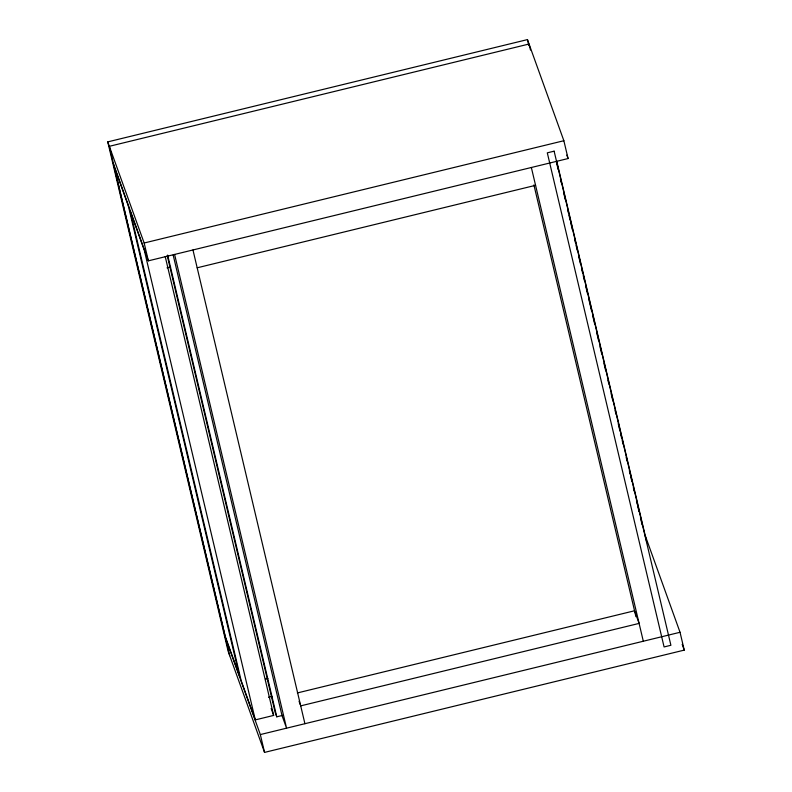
<?xml version="1.0" encoding="UTF-8"?>
<svg xmlns="http://www.w3.org/2000/svg" width="792" height="792" viewBox="0 0 792 792"><rect width="100%" height="100%" fill="white"/><g stroke="black" fill="none" stroke-linecap="round" stroke-linejoin="round"><path stroke-width="1.19" d="M645.223 535.59L680.041 632.283L684.248 650.113L264.548 752.4L228.136 651.281L107.752 141.887L527.452 39.6L563.864 140.719L568.072 158.548L148.361 260.835L113.553 164.142M107.752 141.887L144.154 243.005L563.864 140.719M167.023 267.844L170.626 266.963M197.178 267.795L535.56 185.328M265.498 679.14L267.904 678.556M268.508 697.257L272.111 696.386M297.356 692.941L634.55 610.771L639.104 623.403L300.712 705.87M255.301 719.898L144.292 250.232L130.165 210.989L241.164 680.645L255.301 719.898L273.656 715.423L165.221 256.598M167.191 255.489L275.171 712.394L276.764 716.819L282.764 715.354M225.522 637.877L260.33 734.57L680.041 632.283M566.834 155.093L568.072 158.548M682.179 644.361L684.248 650.113M299.059 701.276L300.297 704.722M271.171 708.493L273.656 715.423M530.472 50.044L529.046 44.025L109.336 146.312L229.73 655.707M556.657 160.835L646.876 542.579M527.452 39.6L528.878 45.619M556.489 162.429L558.192 169.656M560.469 179.289L561.33 182.903M563.607 192.535L565.31 199.762M567.587 209.395L568.438 213.008M569.012 215.424L570.151 220.235M570.715 222.641L572.428 229.868M574.705 239.501L575.556 243.114M576.121 245.53L577.259 250.341M578.685 256.361L580.397 263.587M581.813 269.607L582.674 273.22M583.239 275.636L584.377 280.447M585.803 286.466L587.506 293.693M588.931 299.713L591.495 310.553M592.921 316.572L594.624 323.799M596.901 333.432L598.613 340.659M600.029 346.678L601.742 353.905M604.019 363.538L605.722 370.765M607.999 380.398L608.86 384.011M611.137 393.644L612.84 400.871M615.117 410.503L615.968 414.117M618.245 423.75L619.958 430.977M620.522 433.392L621.661 438.204M622.235 440.609L623.086 444.223M626.215 457.469L627.066 461.083M629.343 470.715L630.204 474.329M630.769 476.744L631.907 481.556M633.333 487.575L634.184 491.188M636.461 500.821L637.312 504.435M637.887 506.85L639.025 511.662M640.451 517.681L642.154 524.908M531.353 167.498L643.312 641.233M533.907 184.912L635.956 616.711M192.961 249.965L304.92 723.7M174.596 254.44L286.565 728.175L282.011 715.542L173.171 255.024M167.647 255.103L276.764 716.819M144.154 243.005L148.361 260.835M260.33 734.57L264.548 752.4M554.123 151.173L547.302 152.836L664.082 646.945L670.903 645.282L554.123 151.173M128.344 205.93L114.216 166.686L225.215 636.342L239.352 675.596L128.344 205.93"/></g></svg>
